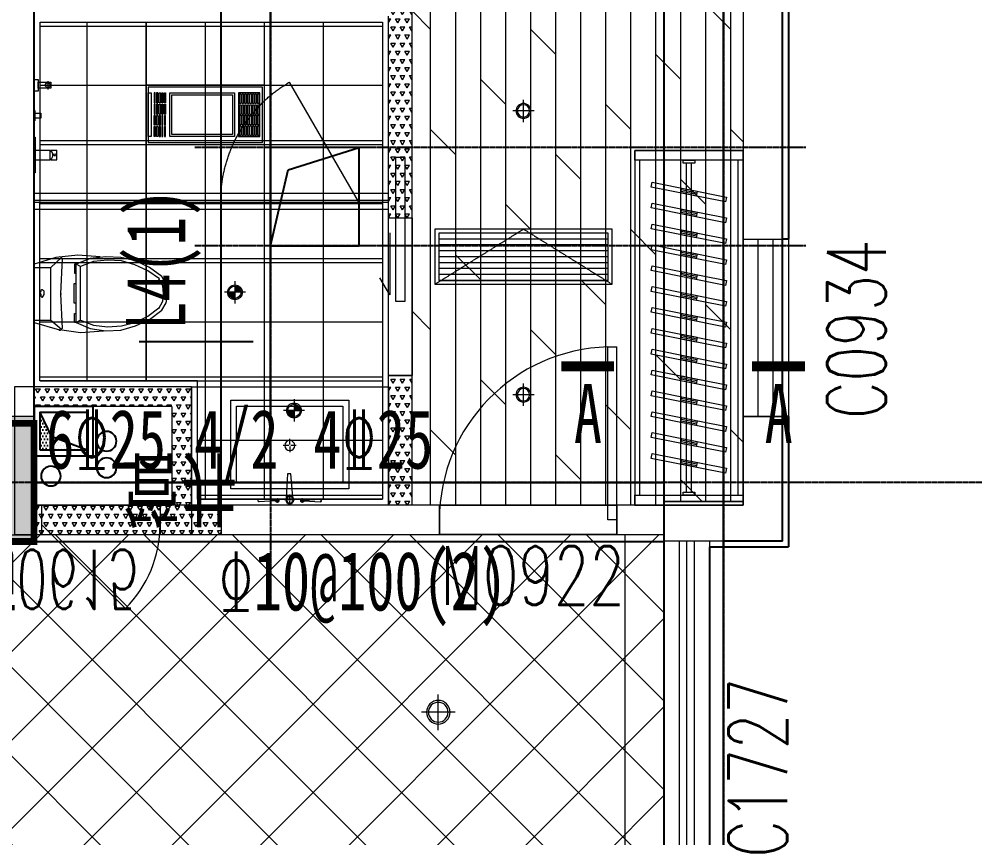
# Model space of a CAD drawing. Header units: millimetres. Extents: x 33621 to 401573, y -91663 to 133135.
# Drawn here: x 128722 to 133608, y 50508 to 54662 of the extents above; entities that cross this region are included whole.
import ezdxf

# ---------------------------------------------------------------- set-up
doc = ezdxf.new("R2010")
doc.units = ezdxf.units.MM
doc.header["$LTSCALE"] = 10
for name, pattern in [('CENTER2', [1.125, 0.75, -0.125, 0.125, -0.125]), ('DASH', [0.35, 0.25, -0.1]), ('DOT', [0.2, 0.1, -0.1]), ('DOTE', [2.42, 2, -0.2, 0.02, -0.2]), ('HIDDEN', [0.375, 0.25, -0.125, 0, 0])]:
    doc.linetypes.add(name, pattern=pattern)
doc.layers.get('0').update_dxf_attribs({"color": 253})
doc.layers.add('0a', color=253, linetype='Continuous', plot=False)
for name, color, linetype in [('0a填充', 253, 'Continuous'), ('DIM_LEAD', 253, 'Continuous'), ('ELE', 253, 'Continuous'), ('GRID', 253, 'CENTER2'), ('HATCH【填充】', 253, 'Continuous'), ('SURFACE', 253, 'Continuous'), ('THICK', 253, 'Continuous'), ('VPIPE-污水', 253, 'Continuous'), ('VPIPE-热给水', 253, 'Continuous'), ('VPIPE-给水', 253, 'Continuous'), ('WINDOW_TEXT', 253, 'Continuous'), ('填充', 253, 'Continuous'), ('柱', 253, 'Continuous'), ('梁', 253, 'Continuous'), ('梁原位标注', 253, 'Continuous'), ('梁虚线', 253, 'HIDDEN'), ('梁集中标注', 253, 'Continuous'), ('次梁', 253, 'Continuous'), ('洁具', 253, 'Continuous'), ('风道（排气道）', 253, 'Continuous')]:
    doc.layers.add(name, color=color, linetype=linetype)
for name, color, linetype, lineweight in [('COLUMN', 253, 'Continuous', 0), ('DOOR【门】', 253, 'Continuous', 0), ('DS-4BS-FINISH【墙完成线】', 253, 'Continuous', 0), ('FC-FLOOR【地材分格】', 253, 'Continuous', 0), ('FF-Door【门】', 253, 'Continuous', 0), ('FF-FIXT【洁具】', 253, 'Continuous', 0), ('FF-FURN【成品家具】', 253, 'Continuous', 0), ('FF-FURN【成品家私】', 253, 'Continuous', 0), ('PUB_HATCH', 253, 'Continuous', 0), ('RC-FCU【空调设备】', 253, 'Continuous', 0), ('RC-FIN【天花轮廓线】', 253, 'Continuous', 0), ('RC-LIGHT【天花灯具】', 253, 'Continuous', 0), ('RC-Modelling【天花造型】', 253, 'Continuous', 0), ('RC-STR【天花细线】', 253, 'Continuous', 0), ('TXT【平面空间文字】', 253, 'Continuous', 0), ('WALL', 253, 'Continuous', 0), ('Wall【新建墙】', 253, 'Continuous', 0), ('WINDOW', 253, 'Continuous', 0), ('新建墙体', 253, 'Continuous', 0)]:
    doc.layers.add(name, color=color, linetype=linetype, lineweight=lineweight)
doc.styles.add('_TCH_WINDOW', font='SIMPLEX', dxfattribs={"bigfont": 'GBCBIG'})
doc.styles.add('SUN', font='romans.shx', dxfattribs={"width": 0.8, "bigfont": 'hzdx.shx'})

# ---------------------------------------------------------------- blocks, each defined once
blk = doc.blocks.new('A$C434F664F')
at = {"layer": '0a填充'}
h = blk.add_hatch(color=256, dxfattribs=at)
h.paths.add_polyline_path([(936, 75), (942, 75), (942, 81), (936, 81)])
h.paths.add_polyline_path([(898, 99), (904, 99), (904, 105), (898, 105)])
h.paths.add_polyline_path([(864, 99), (870, 99), (870, 105), (864, 105)])
h.paths.add_polyline_path([(864, 75), (870, 75), (870, 81), (864, 81)])
h.paths.add_polyline_path([(792, 75), (798, 75), (798, 81), (792, 81)])
h.paths.add_polyline_path([(720, 75), (726, 75), (726, 81), (720, 81)])
h.paths.add_polyline_path([(648, 75), (654, 75), (654, 81), (648, 81)])
h.paths.add_polyline_path([(576, 75), (582, 75), (582, 81), (576, 81)])
h.paths.add_polyline_path([(504, 75), (510, 75), (510, 81), (504, 81)])
h.paths.add_polyline_path([(432, 75), (438, 75), (438, 81), (432, 81)])
h.paths.add_polyline_path([(360, 99), (366, 99), (366, 105), (360, 105)])
h.paths.add_polyline_path([(360, 75), (366, 75), (366, 81), (360, 81)])
h.paths.add_polyline_path([(326, 99), (332, 99), (332, 105), (326, 105)])
h.paths.add_polyline_path([(288, 75), (294, 75), (294, 81), (288, 81)])
h.paths.add_polyline_path([(216, 75), (222, 75), (222, 81), (216, 81)])
h.paths.add_polyline_path([(144, 75), (150, 75), (150, 81), (144, 81)])
h.paths.add_polyline_path([(72, 99), (78, 99), (78, 105), (72, 105)])
h.paths.add_polyline_path([(72, 75), (78, 75), (78, 81), (72, 81)])
h.paths.add_polyline_path([(38, 99), (44, 99), (44, 105), (38, 105)])
h.paths.add_polyline_path([(0, 75), (6, 75), (6, 81), (0, 81)])
blk = doc.blocks.new('海龙0425175846')
at = {"layer": 'GRID', "ltscale": 0.01}
for p, q in [((461.442, 257.02), (461.442, 170.588)), ((484.442, 257.02), (484.442, 41.97)), ((488.62, 194.02), (457.609, 194.02)), ((488.62, 189.02), (457.609, 189.02)), ((497.558, 177.02), (-487.558, 177.02))]:
    blk.add_line(p, q, dxfattribs=at)
at = {"layer": 'THICK', "const_width": 0.5}
for points in [[(478.894, 182.91), (476.213, 182.91)], [(488.577, 182.91), (485.896, 182.91)]]:
    blk.add_lwpolyline(points, dxfattribs=at)
at = {"layer": '柱', "const_width": 0.35}
blk.add_lwpolyline([(449.442, 174.02), (449.442, 180.02), (443.442, 180.02), (443.442, 174.02)], close=True, dxfattribs=at)
at = {"layer": '梁', "ltscale": 0.01}
for p, q in [((449.442, 180.02), (449.442, 237.02)), ((481.442, 156.02), (481.442, 234.02)), ((449.442, 177.02), (481.442, 177.02)), ((449.442, 174.02), (481.442, 174.02))]:
    blk.add_line(p, q, dxfattribs=at)
at = {"layer": '梁'}
blk.add_line((484.442, 156.02), (484.442, 234.02), dxfattribs=at)
at = {"layer": '梁虚线', "ltscale": 0.01}
for q in [(487.442, 234.02), (484.442, 174.038)]:
    blk.add_line((487.442, 174.038), q, dxfattribs=at)
at = {"layer": '梁集中标注'}
blk.add_line((460.569, 184.156), (454.773, 184.156), dxfattribs=at)
at = {"layer": '次梁'}
for p, q in [((458.942, 177.02), (458.942, 205.52)), ((461.442, 177.02), (461.442, 205.52)), ((462.344, 192.875), (465.942, 194.02)), ((461.442, 189.02), (462.344, 192.875))]:
    blk.add_line(p, q, dxfattribs=at)
blk.add_lwpolyline([(465.942, 194.02), (461.442, 194.02), (461.442, 189.02), (465.942, 189.02)], close=True, dxfattribs=at)
at = {"layer": '0a填充'}
blk.add_blockref('A$C434F664F', (-454.558, 75.02), dxfattribs=at)
at = {"layer": '梁原位标注', "width": 0.7}
for s, p in [('A', (476.85, 179.016)), ('A', (486.533, 179.016)), ('6%%13225 4/2', (450.055, 177.72)), ('4%%13225', (463.617, 177.72))]:
    blk.add_text(s, height=3, dxfattribs=at).set_placement(p)
at = {"layer": '梁集中标注', "width": 0.7}
blk.add_text('L4(1)', height=3, rotation=90, dxfattribs=at).set_placement((457.119, 184.768))
blk.add_text('%%13110@100(2)', height=3, dxfattribs=at).set_placement((458.798, 170.521))
blk = doc.blocks.new('$TCHSYS$WIN2D')
for p, q in [((-0.5, 0.5), (0.5, 0.5)), ((-0.5, 0.5), (-0.5, -0.5)), ((0.5, 0.5), (0.5, -0.5)), ((0.5, 0.1667), (-0.5, 0.1667)), ((0.5, -0.1667), (-0.5, -0.1667)), ((-0.5, -0.5), (0.5, -0.5))]:
    blk.add_line(p, q)
blk = doc.blocks.new('$WINLIB2D$00000005')
for p, q in [((-0.5, 0.5), (0.5, 0.5)), ((-0.5, 0.5), (-0.5, -0.5)), ((0.5, -0.5), (0.5, 0.5)), ((0.5, 0.1667), (-0.5, 0.1667)), ((0.5, 0), (-0.5, 0)), ((0.5, -0.1667), (-0.5, -0.1667)), ((-0.5, -0.5), (0.5, -0.5))]:
    blk.add_line(p, q)
blk = doc.blocks.new('ZL_0603123899')
at = {"layer": 'HATCH【填充】'}
h = blk.add_hatch(dxfattribs=at)
h.set_pattern_fill('AR-SAND', color=251, scale=2)
h.set_pattern_definition([(37.5, (-190, -390), (-3.2, 97.883), [0, -77.216, 0, -86.36, 0, -82.55]), (7.5, (-190, -390), (89.905, 143.365), [0, -41.656, 0, -69.596, 0, -26.67]), (327.5, (-252.48, -390), (158.198, 0.287), [0, -25.4, 0, -91.44, 0, -119.38]), (317.5, (-252.48, -390), (152.71, 44.586), [0, -12.7, 0, -59.944, 0, -68.58])])
h.paths.add_polyline_path([(190, -50, 0.414214), (150, -10), (-150, -10, 0.414214), (-190, -50), (-190, -350, 0.414214), (-150, -390), (150, -390, 0.414214), (190, -350)])
at = {"layer": 'RC-LIGHT【天花灯具】'}
blk.add_lwpolyline([(-150, 0), (150, 0, -0.414214), (200, -50), (200, -350, -0.414214), (150, -400), (-150, -400, -0.414214), (-200, -350), (-200, -50, -0.414214)], format="xyb", close=True, dxfattribs=at)
at = {"layer": 'RC-LIGHT【天花灯具】', "color": 8}
blk.add_lwpolyline([(-150, -10), (150, -10, -0.414214), (190, -50), (190, -350, -0.414214), (150, -390), (-150, -390, -0.414214), (-190, -350), (-190, -50, -0.414214)], format="xyb", close=True, dxfattribs=at)
blk = doc.blocks.new('*U227')
for p, q in [((0, -12), (0, 0)), ((0, 0), (1200, 0)), ((1200, 0), (1200, -12)), ((1200, -12), (0, -12)), ((75, -49.3), (75, -12)), ((225, -49.3), (225, -12)), ((375, -49.3), (375, -12)), ((525, -49.3), (525, -12)), ((675, -49.3), (675, -12)), ((825, -49.3), (825, -12)), ((975, -49.3), (975, -12)), ((1125, -49.3), (1125, -12)), ((1125, -49.3), (1125, -12)), ((75, -136.2), (75, -93.2)), ((225, -136.2), (225, -93.2)), ((375, -136.2), (375, -93.2)), ((525, -136.2), (525, -93.2)), ((675, -136.2), (675, -93.2)), ((825, -136.2), (825, -93.2)), ((975, -136.2), (975, -93.2)), ((1125, -136.2), (1125, -93.2)), ((1125, -136.2), (1125, -93.2)), ((19.6, -104.5), (75, -136.2)), ((130.4, -104.5), (75, -136.2)), ((75, -136.2), (130.4, -104.5)), ((169.6, -104.5), (225, -136.2)), ((280.4, -104.5), (225, -136.2)), ((225, -136.2), (280.4, -104.5)), ((319.6, -104.5), (375, -136.2)), ((430.4, -104.5), (375, -136.2)), ((375, -136.2), (430.4, -104.5)), ((469.6, -104.5), (525, -136.2)), ((580.4, -104.5), (525, -136.2)), ((525, -136.2), (580.4, -104.5)), ((619.6, -104.5), (675, -136.2)), ((730.4, -104.5), (675, -136.2)), ((675, -136.2), (730.4, -104.5)), ((769.6, -104.5), (825, -136.2)), ((880.4, -104.5), (825, -136.2)), ((825, -136.2), (880.4, -104.5)), ((919.6, -104.5), (975, -136.2)), ((1030.4, -104.5), (975, -136.2)), ((975, -136.2), (1030.4, -104.5)), ((1069.6, -104.5), (1125, -136.2)), ((1069.6, -104.5), (1125, -136.2)), ((1180.4, -104.5), (1125, -136.2)), ((1125, -136.2), (1180.4, -104.5)), ((1180.4, -104.5), (1125, -136.2)), ((1125, -136.2), (1180.4, -104.5))]:
    blk.add_line(p, q)
at = {"extrusion": (0, 0, -1)}
for centre, major_axis, start_param, end_param in [((40, -82.2), (3.69, -3.69), 1.137309, 3.57508), ((72.5, -170.8), (-70.4, -70.4), 2.004284, 2.381239), ((72.5, 6.4), (70.4, -70.4), 0.760354, 1.137309), ((77.5, -148.9), (-70.4, -70.4), 2.33115, 2.708105), ((77.5, 28.3), (70.4, -70.4), 0.433488, 0.810442), ((110, -60.3), (3.69, -3.69), 4.278901, 6.716673), ((190, -82.2), (3.69, -3.69), 1.137309, 3.57508), ((222.5, -170.8), (-70.4, -70.4), 2.004284, 2.381239), ((222.5, 6.4), (70.4, -70.4), 0.760354, 1.137309), ((227.5, -148.9), (-70.4, -70.4), 2.33115, 2.708105), ((227.5, 28.3), (70.4, -70.4), 0.433488, 0.810442), ((260, -60.3), (3.69, -3.69), 4.278901, 6.716673), ((340, -82.2), (3.69, -3.69), 1.137309, 3.57508), ((372.5, -170.8), (-70.4, -70.4), 2.004284, 2.381239), ((372.5, 6.4), (70.4, -70.4), 0.760354, 1.137309), ((377.5, -148.9), (-70.4, -70.4), 2.33115, 2.708105), ((377.5, 28.3), (70.4, -70.4), 0.433488, 0.810442), ((410, -60.3), (3.69, -3.69), 4.278901, 6.716673), ((490, -82.2), (3.69, -3.69), 1.137309, 3.57508), ((522.5, -170.8), (-70.4, -70.4), 2.004284, 2.381239), ((522.5, 6.4), (70.4, -70.4), 0.760354, 1.137309), ((527.5, -148.9), (-70.4, -70.4), 2.33115, 2.708105), ((527.5, 28.3), (70.4, -70.4), 0.433488, 0.810442), ((560, -60.3), (3.69, -3.69), 4.278901, 6.716673), ((640, -82.2), (3.69, -3.69), 1.137309, 3.57508), ((672.5, -170.8), (-70.4, -70.4), 2.004284, 2.381239), ((672.5, 6.4), (70.4, -70.4), 0.760354, 1.137309), ((677.5, -148.9), (-70.4, -70.4), 2.33115, 2.708105), ((677.5, 28.3), (70.4, -70.4), 0.433488, 0.810442), ((710, -60.3), (3.69, -3.69), 4.278901, 6.716673), ((790, -82.2), (3.69, -3.69), 1.137309, 3.57508), ((822.5, -170.8), (-70.4, -70.4), 2.004284, 2.381239), ((822.5, 6.4), (70.4, -70.4), 0.760354, 1.137309), ((827.5, -148.9), (-70.4, -70.4), 2.33115, 2.708105), ((827.5, 28.3), (70.4, -70.4), 0.433488, 0.810442), ((860, -60.3), (3.69, -3.69), 4.278901, 6.716673), ((940, -82.2), (3.69, -3.69), 1.137309, 3.57508), ((972.5, -170.8), (-70.4, -70.4), 2.004284, 2.381239), ((972.5, 6.4), (70.4, -70.4), 0.760354, 1.137309), ((977.5, -148.9), (-70.4, -70.4), 2.33115, 2.708105), ((977.5, 28.3), (70.4, -70.4), 0.433488, 0.810442), ((1010, -60.3), (3.69, -3.69), 4.278901, 6.716673), ((1090, -82.2), (3.69, -3.69), 1.137309, 3.57508), ((1090, -82.2), (3.69, -3.69), 1.137309, 3.57508), ((1122.5, -170.8), (-70.4, -70.4), 2.004284, 2.381239), ((1122.5, -170.8), (-70.4, -70.4), 2.004284, 2.381239), ((1122.5, 6.4), (70.4, -70.4), 0.760354, 1.137309), ((1122.5, 6.4), (70.4, -70.4), 0.760354, 1.137309), ((1127.5, -148.9), (-70.4, -70.4), 2.33115, 2.708105), ((1127.5, -148.9), (-70.4, -70.4), 2.33115, 2.708105), ((1127.5, 28.3), (70.4, -70.4), 0.433488, 0.810442), ((1127.5, 28.3), (70.4, -70.4), 0.433488, 0.810442), ((1160, -60.3), (3.69, -3.69), 4.278901, 6.716673), ((1160, -60.3), (3.69, -3.69), 4.278901, 6.716673)]:
    blk.add_ellipse(centre, major_axis=major_axis, ratio=1, start_param=start_param, end_param=end_param, dxfattribs=at)
blk = doc.blocks.new('圆形筒灯')
at = {"color": 251, "linetype": 'DOTE', "ltscale": 43.504693}
blk.add_line((0, 90.6), (0, -90.6), dxfattribs=at)
at = {"color": 251, "linetype": 'DOTE', "ltscale": 41.297046}
blk.add_line((86, 0), (-86, 0), dxfattribs=at)
blk.add_ellipse((0, 0), major_axis=(-42.4, 42.4), ratio=1, start_param=2.355868237233172, end_param=8.639053544412757)
at = {"color": 251}
blk.add_ellipse((0, 0), major_axis=(35.4, 35.4), ratio=1, start_param=5.49871431692557, end_param=11.78189962410516, dxfattribs=at)
blk = doc.blocks.new('ZL_0603143699')
at = {"layer": 'RC-FCU【空调设备】'}
h = blk.add_hatch(dxfattribs=at)
h.set_pattern_fill('_USER', color=8, scale=30, pattern_type=0)
h.set_pattern_definition([(0, (-8423585.542, 338518.15), (0, 30), [])])
h.paths.add_polyline_path([(1104.4, -4534.7), (1104.4, -4774.7), (244.4, -4774.7), (244.4, -4534.7)])
blk.add_lwpolyline([(224.4, -4514.7), (224.4, -4794.7), (1124.4, -4794.7), (1124.4, -4514.7)], close=True, dxfattribs=at)
at = {"layer": 'RC-FCU【空调设备】', "color": 8, "linetype": 'DASH'}
blk.add_lwpolyline([(224.4, -4794.7), (674.4, -4514.7), (1124.4, -4794.7)], dxfattribs=at)
at = {"layer": 'RC-FCU【空调设备】', "color": 8}
blk.add_lwpolyline([(244.4, -4534.7), (244.4, -4774.7), (1104.4, -4774.7), (1104.4, -4534.7)], close=True, dxfattribs=at)
at = {"layer": 'RC-Modelling【天花造型】'}
for p, q in [((1389.4, 133.9), (-1810.6, 133.9)), ((1389.4, 83.9), (-1810.5, 83.9)), ((109.4, -3164.7), (1789.4, -3164.7))]:
    blk.add_line(p, q, dxfattribs=at)
blk.add_lwpolyline([(247.7, -6065), (1147.7, -6065), (1147.7, -5915), (247.7, -5915)], close=True, dxfattribs=at)
at = {"layer": 'RC-FCU【空调设备】', "ltscale": 10, "xscale": -1, "rotation": 180}
blk.add_blockref('*U227', (109.4, -3164.7), dxfattribs=at)
at = {"layer": 'RC-LIGHT【天花灯具】', "xscale": -1, "rotation": 180}
blk.add_blockref('ZL_0603123899', (-10.3, -1899.9), dxfattribs=at)
at = {"layer": 'RC-LIGHT【天花灯具】', "xscale": -0.625, "yscale": 0.625, "zscale": 0.625, "rotation": 180}
for p in [(674.4, -3914.7), (674.4, -5354.9)]:
    blk.add_blockref('圆形筒灯', p, dxfattribs=at)
blk = doc.blocks.new('防雾筒灯')
at = {"ltscale": 30}
h = blk.add_hatch(dxfattribs=at)
h.set_pattern_fill('DOTS', color=251, scale=3)
h.set_pattern_definition([(0, (-62.322, -46.6336), (2.38125, 4.7625), [0, -4.7625])])
edge = h.paths.add_edge_path()
edge.add_ellipse((0, 0), major_axis=(35.4, 35.4), ratio=1, start_angle=315, end_angle=405)
edge.add_line((0, 50), (0, 0))
edge.add_line((0, 0), (50, 0))
edge = h.paths.add_edge_path()
edge.add_line((0, 0), (-50, 0))
edge.add_ellipse((0, 0), major_axis=(35.4, 35.4), ratio=1, start_angle=495, end_angle=225)
edge.add_line((0, -50), (0, 0))
at = {"color": 251, "linetype": 'DOTE', "ltscale": 43.504693}
blk.add_line((0, 90.6), (0, -90.6), dxfattribs=at)
at = {"color": 251, "linetype": 'DOTE', "ltscale": 41.297046}
blk.add_line((86, 0), (-86, 0), dxfattribs=at)
blk.add_ellipse((0, 0), major_axis=(-42.4, 42.4), ratio=1, start_param=2.355868237233172, end_param=8.639053544412757)
at = {"color": 251}
blk.add_ellipse((0, 0), major_axis=(35.4, 35.4), ratio=1, start_param=5.49871431692557, end_param=11.78189962410516, dxfattribs=at)
blk = doc.blocks.new('ERTERT')
at = {"color": 8}
for points in [[(15709.5, 8032.6), (15759.4, 8032.6), (15759.4, 8026.5), (15709.5, 8026.5)], [(15709.5, 8019.5), (15759.4, 8019.5), (15759.4, 8013.4), (15709.5, 8013.4)], [(15709.6, 8061.8), (15930.2, 8061.8), (15930.2, 8046.6), (15709.6, 8046.6)], [(15766.4, 8032.6), (15816.3, 8032.6), (15816.3, 8026.5), (15766.4, 8026.5)], [(15766.4, 8019.5), (15816.3, 8019.5), (15816.3, 8013.4), (15766.4, 8013.4)], [(15873.3, 8032.6), (15823.3, 8032.6), (15823.3, 8026.5), (15873.3, 8026.5)], [(15873.3, 8019.5), (15823.3, 8019.5), (15823.3, 8013.4), (15873.3, 8013.4)], [(15930.2, 8032.6), (15880.3, 8032.6), (15880.3, 8026.5), (15930.2, 8026.5)], [(15930.2, 8019.5), (15880.3, 8019.5), (15880.3, 8013.4), (15930.2, 8013.4)], [(15709.5, 8000.3), (15759.4, 8000.3), (15759.4, 8006.4), (15709.5, 8006.4)], [(15709.5, 7987.2), (15759.4, 7987.2), (15759.4, 7993.3), (15709.5, 7993.3)], [(15709.5, 7974.2), (15759.4, 7974.2), (15759.4, 7980.2), (15709.5, 7980.2)], [(15766.4, 8000.3), (15816.3, 8000.3), (15816.3, 8006.4), (15766.4, 8006.4)], [(15766.4, 7987.2), (15816.3, 7987.2), (15816.3, 7993.3), (15766.4, 7993.3)], [(15766.4, 7974.2), (15816.3, 7974.2), (15816.3, 7980.2), (15766.4, 7980.2)], [(15873.3, 8000.3), (15823.3, 8000.3), (15823.3, 8006.4), (15873.3, 8006.4)], [(15873.3, 7987.2), (15823.3, 7987.2), (15823.3, 7993.3), (15873.3, 7993.3)], [(15873.3, 7974.2), (15823.3, 7974.2), (15823.3, 7980.2), (15873.3, 7980.2)], [(15930.2, 8000.3), (15880.3, 8000.3), (15880.3, 8006.4), (15930.2, 8006.4)], [(15930.2, 7987.2), (15880.3, 7987.2), (15880.3, 7993.3), (15930.2, 7993.3)], [(15930.2, 7974.2), (15880.3, 7974.2), (15880.3, 7980.2), (15930.2, 7980.2)], [(15709.5, 7952.9), (15930.2, 7952.9), (15930.2, 7624.2), (15709.5, 7624.2)], [(15709.5, 7495.6), (15930.2, 7495.6), (15930.2, 7604.2), (15709.5, 7604.2)], [(15714.5, 7599.2), (15763.3, 7599.2), (15763.3, 7592.2), (15714.5, 7592.2)], [(15714.5, 7586), (15763.3, 7586), (15763.3, 7579), (15714.5, 7579)], [(15767.9, 7599.2), (15816.7, 7599.2), (15816.7, 7592.2), (15767.9, 7592.2)], [(15767.9, 7586), (15816.7, 7586), (15816.7, 7579), (15767.9, 7579)], [(15821.2, 7599.2), (15870, 7599.2), (15870, 7592.2), (15821.2, 7592.2)], [(15821.2, 7586), (15870, 7586), (15870, 7579), (15821.2, 7579)], [(15876.4, 7599.2), (15925.2, 7599.2), (15925.2, 7592.2), (15876.4, 7592.2)], [(15876.4, 7586), (15925.2, 7586), (15925.2, 7579), (15876.4, 7579)], [(15714.5, 7572.1), (15763.3, 7572.1), (15763.3, 7565.1), (15714.5, 7565.1)], [(15714.5, 7558.9), (15763.3, 7558.9), (15763.3, 7551.9), (15714.5, 7551.9)], [(15714.5, 7545.5), (15763.3, 7545.5), (15763.3, 7538.5), (15714.5, 7538.5)], [(15714.5, 7532.6), (15763.3, 7532.6), (15763.3, 7525.6), (15714.5, 7525.6)], [(15767.9, 7572.1), (15816.7, 7572.1), (15816.7, 7565.1), (15767.9, 7565.1)], [(15767.9, 7558.9), (15816.7, 7558.9), (15816.7, 7551.9), (15767.9, 7551.9)], [(15767.9, 7545.5), (15816.7, 7545.5), (15816.7, 7538.5), (15767.9, 7538.5)], [(15767.9, 7532.6), (15816.7, 7532.6), (15816.7, 7525.6), (15767.9, 7525.6)], [(15821.2, 7572.1), (15870, 7572.1), (15870, 7565.1), (15821.2, 7565.1)], [(15821.2, 7558.9), (15870, 7558.9), (15870, 7551.9), (15821.2, 7551.9)], [(15821.2, 7545.5), (15870, 7545.5), (15870, 7538.5), (15821.2, 7538.5)], [(15821.2, 7532.6), (15870, 7532.6), (15870, 7525.6), (15821.2, 7525.6)], [(15876.4, 7572.1), (15925.2, 7572.1), (15925.2, 7565.1), (15876.4, 7565.1)], [(15876.4, 7558.9), (15925.2, 7558.9), (15925.2, 7551.9), (15876.4, 7551.9)], [(15876.4, 7545.5), (15925.2, 7545.5), (15925.2, 7538.5), (15876.4, 7538.5)], [(15876.4, 7532.6), (15925.2, 7532.6), (15925.2, 7525.6), (15876.4, 7525.6)], [(15714.5, 7520.4), (15763.3, 7520.4), (15763.3, 7513.4), (15714.5, 7513.4)], [(15714.5, 7507.6), (15763.3, 7507.6), (15763.3, 7500.6), (15714.5, 7500.6)], [(15767.9, 7520.4), (15816.7, 7520.4), (15816.7, 7513.4), (15767.9, 7513.4)], [(15767.9, 7507.6), (15816.7, 7507.6), (15816.7, 7500.6), (15767.9, 7500.6)], [(15821.2, 7520.4), (15870, 7520.4), (15870, 7513.4), (15821.2, 7513.4)], [(15821.2, 7507.6), (15870, 7507.6), (15870, 7500.6), (15821.2, 7500.6)], [(15876.4, 7520.4), (15925.2, 7520.4), (15925.2, 7513.4), (15876.4, 7513.4)], [(15876.4, 7507.6), (15925.2, 7507.6), (15925.2, 7500.6), (15876.4, 7500.6)]]:
    blk.add_lwpolyline(points, close=True, dxfattribs=at)
at = {"color": 250}
blk.add_lwpolyline([(15719.5, 7942.9), (15920.2, 7942.9), (15920.2, 7634.2), (15719.5, 7634.2)], close=True, dxfattribs=at)
at = {"layer": 'RC-LIGHT【天花灯具】'}
for points in [[(15668.9, 7471.8), (15968.9, 7471.8), (15968.9, 8071.8), (15668.9, 8071.8)], [(15678.9, 7481.8), (15958.9, 7481.8), (15958.9, 8061.8), (15678.9, 8061.8)]]:
    blk.add_lwpolyline(points, close=True, dxfattribs=at)
blk = doc.blocks.new('$DorLib2D$00000001')
for p, q in [((0.45, 0.975), (0.5, 0.975)), ((0.45, 0), (0.45, 0.975)), ((0.5, 0), (0.5, 0.975)), ((0.5, 0), (0.45, 0))]:
    blk.add_line(p, q)
at = {"lineweight": 13}
blk.add_arc((0.475, 0), 0.975, 91.4693, 180, dxfattribs=at)
blk = doc.blocks.new('A$C78EA0098')
at = {"color": 33, "linetype": 'Continuous'}
for p, q in [((47, 353.8), (90, 353.8)), ((68.5, 375.3), (68.5, 332.3))]:
    blk.add_line(p, q, dxfattribs=at)
for p, q in [((5, 25, 0), (81, 25, 0)), ((81, -25, 0), (81, 25, 0)), ((81, 20, 0), (88, 20, 0)), ((84, 25, 0), (114, 25, 0)), ((84, 20, 0), (84, 25, 0)), ((114, -25, 0), (114, 25, 0)), ((5, -25, 0), (81, -25, 0)), ((81, -20, 0), (88, -20, 0)), ((84, -25, 0), (84, -20, 0)), ((84, -25, 0), (114, -25, 0))]:
    blk.add_line(p, q)
for points in [[(0, 383.8), (20, 383.8), (20, 323.8), (0, 323.8)], [(20, 368.8), (85, 368.8), (85, 338.8), (20, 338.8)], [(0, 226), (3, 226), (3, 174), (0, 174)], [(3, 212.5), (33.5, 212.5), (33.5, 187.5), (3, 187.5)], [(0, 90), (5, 90), (5, -90), (0, -90)]]:
    blk.add_lwpolyline(points, close=True)
for centre, radius in [((68.5, 353.8), 11.5), ((104, 0, 0), 5)]:
    blk.add_circle(centre, radius, dxfattribs=at)
blk.add_arc((57.8, 0, 0), 36.3, 316.3972, 43.6028)
blk = doc.blocks.new('A$C5D954283')
at = {"color": 0, "linetype": 'Continuous'}
for p, q in [((-159.8, 511.3), (-159.8, 506.3)), ((-11.2, 374.3), (-17.5, 495.5)), ((15.1, 492.2), (4.8, 374.3)), ((159.8, 511.3), (159.8, 506.3)), ((4.8, 374.3), (-11.2, 374.3))]:
    blk.add_line(p, q, dxfattribs=at)
at = {"color": 8}
for p, q in [((-4, 505.5), (-26.2, 505.5)), ((0, 532.1), (0, 509.5)), ((0, 501.5), (0, 478.5)), ((25.8, 505.5), (4, 505.5)), ((0, 235.1), (0, 263.8)), ((-5, 230), (-32.8, 230)), ((0, 225), (0, 196.3)), ((32.3, 230), (5, 230))]:
    blk.add_line(p, q, dxfattribs=at)
at = {"color": 8, "ltscale": 1000, "const_width": 0.448}
blk.add_lwpolyline([(0, 505.7, -1), (0, 505.3, -1)], format="xyb", close=True, dxfattribs=at)
at = {"color": 0, "linetype": 'Continuous'}
blk.add_lwpolyline([(300, 0), (300, 450), (-300, 450), (-300, 0)], close=True, dxfattribs=at)
at = {"color": 8}
blk.add_lwpolyline([(270, 30), (270, 420), (-270, 420), (-270, 30)], close=True, dxfattribs=at)
at = {"color": 8, "const_width": 0.84}
blk.add_lwpolyline([(0.1, 230.5, -1), (0.1, 229.6, -1)], format="xyb", close=True, dxfattribs=at)
at = {"color": 0, "linetype": 'Continuous'}
blk.add_circle((0, 505.5), 20.2, dxfattribs=at)
at = {"color": 8}
for centre, radius in [((0.3, 505.7), 16.3), ((0, 230), 25.2)]:
    blk.add_circle(centre, radius, dxfattribs=at)
at = {"color": 0, "linetype": 'Continuous'}
for centre, start, end in [((-154.8, 511.3), 88.2889, 180), ((-154.8, 506.3), 180, 271.7111), ((154.8, 511.3), 0, 91.7111), ((154.8, 506.3), 268.2889, 0)]:
    blk.add_arc(centre, 5, start, end, dxfattribs=at)
at = {"color": 250, "linetype": 'DOT', "ltscale": 1000}
for points in [[(-57.3, 508.8), (-57.4, 510), (-57.8, 511.1), (-58.3, 512.1), (-59.1, 513), (-60, 513.8), (-61, 514.3), (-62.2, 514.7), (-63.3, 514.8), (-64.5, 514.7), (-65.6, 514.3), (-66.7, 513.8), (-67.6, 513), (-68.3, 512.1), (-68.9, 511.1), (-69.2, 510), (-69.3, 508.8), (-69.2, 507.6), (-68.9, 506.5), (-68.3, 505.5), (-67.6, 504.6), (-66.7, 503.8), (-65.6, 503.3), (-64.5, 502.9), (-63.3, 502.8), (-62.2, 502.9), (-61, 503.3), (-60, 503.8), (-59.1, 504.6), (-58.3, 505.5), (-57.8, 506.5), (-57.4, 507.6)], [(69.3, 508.8), (69.2, 510), (68.9, 511.1), (68.3, 512.1), (67.6, 513), (66.7, 513.8), (65.6, 514.3), (64.5, 514.7), (63.3, 514.8), (62.2, 514.7), (61, 514.3), (60, 513.8), (59.1, 513), (58.3, 512.1), (57.8, 511.1), (57.4, 510), (57.3, 508.8), (57.4, 507.6), (57.8, 506.5), (58.3, 505.5), (59.1, 504.6), (60, 503.8), (61, 503.3), (62.2, 502.9), (63.3, 502.8), (64.5, 502.9), (65.6, 503.3), (66.7, 503.8), (67.6, 504.6), (68.3, 505.5), (68.9, 506.5), (69.2, 507.6)]]:
    blk.add_wipeout(points, dxfattribs=at)
at = {"color": 0, "linetype": 'Continuous'}
for p, q in [((-72.3, 510.3), (-154.7, 516.3)), ((-72.3, 507.3), (-154.7, 501.3)), ((72.3, 510.3), (154.7, 516.3)), ((72.3, 507.3), (154.7, 501.3))]:
    blk.add_line(p, q, dxfattribs=at)
at = {"color": 0, "linetype": 'Continuous', "const_width": 12}
for points in [[(-63.3, 514.8, -1), (-63.3, 502.8, -1)], [(63.3, 514.8, 1), (63.3, 502.8, 1)]]:
    blk.add_lwpolyline(points, format="xyb", close=True, dxfattribs=at)
blk = doc.blocks.new('ZL_08127082')
at = {"layer": 'FF-FIXT【洁具】'}
for p, q in [((-184.1, -108.8), (-150.6, 0)), ((146.4, 0), (-150.6, 0)), ((-133.9, 0), (-133.9, -83.7)), ((133.9, 0), (133.9, -83.7)), ((146.4, 0), (179.9, -117.1)), ((-20.9, -37.7), (-16.7, -33.5)), ((-20.9, -41.8), (-20.9, -37.7)), ((-16.7, -46), (-20.9, -41.8)), ((-16.7, -33.5), (-12.6, -33.5)), ((-12.6, -50.2), (-16.7, -46)), ((-12.6, -33.5), (-4.2, -29.3)), ((-4.2, -29.3), (4.2, -33.5)), ((4.2, -33.5), (12.6, -33.5)), ((12.6, -46), (4.2, -50.2)), ((12.6, -33.5), (16.7, -37.7)), ((16.7, -41.8), (12.6, -46)), ((16.7, -37.7), (16.7, -41.8)), ((-133.9, -83.7), (-184.1, -138.1)), ((133.9, -83.7), (-133.9, -83.7)), ((4.2, -50.2), (-12.6, -50.2)), ((133.9, -83.7), (179.9, -138.1)), ((-196.6, -221.7), (-184.1, -108.8)), ((-179.9, -142.2), (0, -133.9)), ((0, -133.9), (0, -138.1)), ((0, -133.9), (175.7, -142.2)), ((184.1, -133.9), (175.7, -142.2)), ((179.9, -117.1), (196.6, -234.3)), ((184.1, -125.5), (184.1, -133.9)), ((-188.3, -334.7), (-196.6, -221.7)), ((-179.9, -284.5), (-150.6, -213.4)), ((-163.2, -301.2), (-138.1, -234.3)), ((-150.6, -205), (-104.6, -205)), ((-150.6, -213.4), (-150.6, -205)), ((-138.1, -234.3), (-150.6, -213.4)), ((146.4, -213.4), (-150.6, -213.4)), ((133.9, -234.3), (-138.1, -234.3)), ((-104.6, -205), (-104.6, -213.4)), ((-50.2, -213.4), (-50.2, -200.8)), ((-50.2, -200.8), (46, -200.8)), ((46, -213.4), (-50.2, -213.4)), ((46, -200.8), (46, -213.4)), ((100.4, -205), (100.4, -213.4)), ((146.4, -205), (100.4, -205)), ((133.9, -234.3), (146.4, -213.4)), ((133.9, -234.3), (159, -301.2)), ((146.4, -213.4), (146.4, -205)), ((146.4, -213.4), (175.7, -284.5)), ((196.6, -234.3), (188.3, -351.4)), ((-188.3, -364), (-179.9, -284.5)), ((175.7, -284.5), (188.3, -364)), ((-171.5, -372.3), (-163.2, -301.2)), ((159, -301.2), (167.3, -372.3)), ((-184.1, -439.3), (-188.3, -364)), ((-167.3, -443.4), (-171.5, -372.3)), ((167.3, -372.3), (163.2, -443.4)), ((188.3, -364), (184.1, -439.3)), ((-167.3, -514.6), (-184.1, -439.3)), ((184.1, -439.3), (163.2, -514.6)), ((-146.4, -510.4), (-167.3, -443.4)), ((163.2, -443.4), (146.4, -510.4)), ((-133.9, -585.7), (-167.3, -514.6)), ((-117.1, -577.3), (-146.4, -510.4)), ((146.4, -510.4), (113, -577.3)), ((163.2, -514.6), (129.7, -585.7)), ((-87.9, -648.4), (-133.9, -585.7)), ((-75.3, -635.9), (-117.1, -577.3)), ((113, -577.3), (71.1, -631.7)), ((129.7, -585.7), (83.7, -648.4)), ((-41.8, -652.6), (-75.3, -631.7)), ((75.3, -631.7), (37.7, -652.6)), ((-46, -669.4), (-87.9, -648.4)), ((0, -677.7), (-46, -669.4)), ((0, -656.8), (-41.8, -652.6)), ((37.7, -652.6), (0, -656.8)), ((46, -669.4), (0, -677.7)), ((83.7, -648.4), (46, -669.4))]:
    blk.add_line(p, q, dxfattribs=at)
blk = doc.blocks.new('ZL_08123655')
at = {"layer": 'FF-FIXT【洁具】'}
for p, q in [((-184.1, -138.1), (-188.3, -129.7)), ((-179.9, -142.2), (-184.1, -138.1))]:
    blk.add_line(p, q, dxfattribs=at)
at = {"layer": 'DIM_LEAD'}
blk.add_blockref('ZL_08127082', (0, 0), dxfattribs=at)
blk = doc.blocks.new('DOORBLK101')
at = {"layer": 'FF-Door【门】'}
blk.add_line((-0.5, 0), (0, 0.866), dxfattribs=at)
at = {"layer": 'FF-Door【门】', "color": 8, "linetype": 'HIDDEN', "ltscale": 15}
blk.add_arc((-0.5, 0), 1, 0, 60, dxfattribs=at)
blk = doc.blocks.new('PQD')
at = {"layer": '填充'}
h = blk.add_hatch(dxfattribs=at)
h.set_pattern_fill('DOTS', color=256, scale=10, style=0)
h.paths.add_polyline_path([(517039.4, 222520.7), (516799.4, 222520.7), (516799.4, 222330.7), (516857.1, 222450.6)])
blk.add_lwpolyline([(516799.4, 222330.7), (516857.1, 222450.6), (517039.4, 222520.7)], dxfattribs=at)
at = {"layer": '风道（排气道）'}
for points in [[(516769.4, 222550.7), (517069.4, 222550.7), (517069.4, 222300.7), (516769.4, 222300.7)], [(516799.4, 222520.7), (517039.4, 222520.7), (517039.4, 222330.7), (516799.4, 222330.7)]]:
    blk.add_lwpolyline(points, close=True, dxfattribs=at)
blk = doc.blocks.new('$DorLib2D$00000114')
at = {"color": 0}
blk.add_line((0.5, 0), (-0.2071, 0.7071), dxfattribs=at)
blk.add_arc((0.5, 0), 1, 135, 180, dxfattribs=at)
blk = doc.blocks.new('ZL_08155714')
at = {"layer": 'VPIPE-污水'}
blk.add_circle((-129.2, -712), 50, dxfattribs=at)
at = {"layer": 'VPIPE-热给水'}
blk.add_circle((153.9, -888.5), 50, dxfattribs=at)
at = {"layer": 'VPIPE-给水'}
blk.add_circle((153.9, -754.4), 50, dxfattribs=at)
at = {"layer": 'WALL'}
for p, q in [((-314.6, -1164.9), (-314.6, -414.9)), ((-314.6, -414.9), (585.4, -414.9)), ((585.4, -1164.9), (585.4, -414.9)), ((-214.6, -1064.9), (-214.6, -564.9)), ((-214.6, -564.9), (485.4, -564.9)), ((485.4, -1064.9), (485.4, -564.9)), ((485.4, -1064.9), (-214.6, -1064.9)), ((585.4, -1164.9), (-314.6, -1164.9))]:
    blk.add_line(p, q, dxfattribs=at)
at = {"layer": 'WINDOW'}
for p, q in [((-175.1, -414.9), (424.9, -414.9)), ((-175.1, -414.9), (-175.1, -564.9)), ((424.9, -564.9), (424.9, -414.9)), ((-175.1, -564.9), (424.9, -564.9))]:
    blk.add_line(p, q, dxfattribs=at)
at = {"layer": 'DOOR【门】', "xscale": -600, "yscale": 600, "zscale": -600}
blk.add_blockref('$DorLib2D$00000114', (124.9, -464.9), dxfattribs=at)
at = {"layer": '洁具'}
blk.add_blockref('PQD', (-516984, -223365.7), dxfattribs=at)
at = {"layer": 'ELE', "ltscale": 100, "style": 'SUN', "width": 0.6}
blk.add_text('FM丙0615', height=300, dxfattribs=at).set_placement((-797.1, -337.9, 0))
at = {"layer": 'TXT【平面空间文字】', "width": 0.75}
blk.add_text('管井', height=300, dxfattribs=at).set_placement((236.4, -794.6))

msp = doc.modelspace()

# ---------------------------------------------------------------- hatches: boundary and pattern name
at = {"layer": 'FC-FLOOR【地材分格】'}
h = msp.add_hatch(dxfattribs=at)
h.set_pattern_fill('DOLMIT', color=256, scale=20, angle=90, double=1)
h.paths.add_polyline_path([(128796.5, 58445.3), (131996.5, 58445.3), (131996.5, 58045.3), (132396.5, 58045.3), (132396.5, 52215.3), (131996.5, 52215.3), (131996.5, 52196.4), (130716.5, 52196.4), (130716.5, 54796.7), (128797.7, 54796.7)])
h = msp.add_hatch(dxfattribs=at)
h.set_pattern_fill('ANSI37', color=256, scale=100, double=1)
h.paths.add_polyline_path([(131996.5, 52046.4), (131996.5, 49795.3), (125396.5, 49795.3), (125396.5, 50245.3), (124796.5, 50245.3), (124796.5, 49795.3), (118196.5, 49795.3), (118196.5, 50245.3), (117596.5, 50245.3), (117596.5, 49795.3), (110996.5, 49795.3), (110996.5, 50245.3), (110396.5, 50245.3), (110396.5, 49795.3), (103796.5, 49795.3), (103796.5, 50245.3), (103571.5, 50245.3), (103571.5, 52045.3), (110996.5, 52045.3), (110996.5, 58345.3), (114221.5, 58345.3), (114221.5, 52045.3)])
h = msp.add_hatch(dxfattribs=at)
h.set_pattern_fill('_USER', color=256, scale=600, double=1, pattern_type=0)
h.set_pattern_definition([(0, (130566.5, 54646.66), (0, 600), []), (90, (130566.5, 54646.66), (-600, 4e-14), [])])
h.paths.add_polyline_path([(128827.7, 54646.7), (130566.5, 54646.7), (130566.5, 52226.4), (129626.5, 52226.4), (129626.5, 52826.4), (128826.5, 52826.4)])
at = {"layer": 'PUB_HATCH'}
msp.add_hatch(color=256, dxfattribs=at).paths.add_polyline_path([(128196.5, 52045.3), (128796.5, 52045.3), (128796.5, 52645.3), (128196.5, 52645.3)])
at = {"layer": 'RC-STR【天花细线】'}
h = msp.add_hatch(dxfattribs=at)
h.set_pattern_fill('_USER', color=256, scale=300, double=1, pattern_type=0)
h.set_pattern_definition([(0, (130566.5, 52826.4), (0, 300), []), (90, (130566.5, 52826.4), (-300, 2e-14), [])])
h.paths.add_polyline_path([(130566.5, 52226.4), (129626.5, 52226.4), (129626.5, 52826.4), (128827.1, 52826.4), (128827.1, 54646.7), (130566.5, 54646.7)])
at = {"layer": '新建墙体'}
h = msp.add_hatch(dxfattribs=at)
h.set_pattern_fill('TRIANG', color=4, scale=5)
h.set_pattern_definition([(60, (130596.01, 53653.865), (-23.8125, 41.2445), [23.8125, -23.8125]), (120, (130596.01, 53653.865), (-47.625, 3e-08), [23.8125, -23.8125]), (0, (130584.106, 53674.487), (23.8125, 41.2445), [23.8125, -23.8125])])
h.paths.add_polyline_path([(130716.5, 54796.7), (130596, 54796.7), (130596, 54676.7), (130596.5, 54676.7), (130596.5, 53653.9), (130716.5, 53653.9)])
h = msp.add_hatch(dxfattribs=at)
h.set_pattern_fill('TRIANG', color=4, scale=5)
h.set_pattern_definition([(60, (130596.51, 52196.403), (-23.8125, 41.2445), [23.8125, -23.8125]), (120, (130596.51, 52196.403), (-47.625, 3e-08), [23.8125, -23.8125]), (0, (130584.606, 52217.025), (23.8125, 41.2445), [23.8125, -23.8125])])
h.paths.add_polyline_path([(130716.5, 52853.9), (130596.5, 52853.9), (130596.5, 52196.4), (130716.5, 52196.4)])
h = msp.add_hatch(dxfattribs=at)
h.set_pattern_fill('TRIANG', color=4, scale=5)
h.set_pattern_definition([(60, (51259.312, 47115.71), (-23.8125, 41.24446), [23.8125, -23.8125]), (120, (51259.312, 47115.71), (-47.625, 3e-08), [23.8125, -23.8125]), (0, (51247.406, 47136.33), (23.8125, 41.24446), [23.8125, -23.8125])])
h.paths.add_polyline_path([(129596.5, 52796.4), (128796.5, 52796.4), (128796.5, 52696.4), (129496.5, 52696.4), (129496.5, 52196.4), (129596.5, 52196.4)])
h = msp.add_hatch(dxfattribs=at)
h.set_pattern_fill('石膏板', color=256, scale=20, pattern_type=2)
h.set_pattern_definition([(45, (51276.3, 47130.05), (-50, 50), [16, -54.71068]), (135, (51387.62, 47130.05), (-50, -50), [16, -54.71068])])
h.paths.add_polyline_path([(129322.6, 52501.1), (129472.6, 52501.1), (129472.6, 52051.1), (129322.6, 52051.1)], flags=9)
h = msp.add_hatch(dxfattribs=at)
h.set_pattern_fill('TRIANG', color=4, scale=5)
h.set_pattern_definition([(60, (129596.51, 52046.403), (-23.8125, 41.2445), [23.8125, -23.8125]), (120, (129596.51, 52046.403), (-47.625, 3e-08), [23.8125, -23.8125]), (0, (129584.606, 52067.025), (23.8125, 41.2445), [23.8125, -23.8125])])
h.paths.add_polyline_path([(129746.5, 52196.4), (128796.5, 52196.4), (128796.5, 52046.4), (129746.5, 52046.4)])

# ---------------------------------------------------------------- linework, layer by layer
at = {"layer": 'COLUMN'}
for p, q in [((128796.5, 52645.3), (128196.5, 52645.3)), ((128796.5, 52045.3), (128796.5, 52645.3)), ((128196.5, 52045.3), (128796.5, 52045.3))]:
    msp.add_line(p, q, dxfattribs=at)
at = {"layer": 'DOOR【门】'}
msp.add_line((131754.8, 52046.4), (130854.8, 52046.4), dxfattribs=at)
at = {"layer": 'FF-FIXT【洁具】'}
for p, q in [((130596.5, 53776.7), (128800.7, 53776.7)), ((129744.3, 53776.7), (129744.3, 53696.7)), ((130444.3, 53776.7), (130444.3, 53696.7)), ((130596.5, 53741.7), (128800.7, 53741.7)), ((130596.5, 53731.7), (128800.7, 53731.7)), ((130596.5, 53696.7), (128800.7, 53696.7))]:
    msp.add_line(p, q, dxfattribs=at)
at = {"layer": 'FF-FURN【成品家具】'}
msp.add_line((130716.5, 53653.9), (130716.5, 52853.9), dxfattribs=at)
at = {"layer": 'FF-FURN【成品家私】'}
for points in [[(131846.5, 53946.4), (131846.5, 53996.4), (132396.5, 53996.4), (132396.5, 53946.4)], [(132396.5, 52196.4), (132396.5, 53996.4), (131846.5, 53996.4), (131846.5, 52196.4)], [(130631.5, 53230.4), (130681.5, 53230.4), (130681.5, 53960.4), (130631.5, 53960.4)], [(132091.5, 53931.4), (132091.5, 53946.4), (132151.5, 53946.4), (132151.5, 53931.4)], [(132091.5, 53931.4), (132091.5, 53946.4), (132151.5, 53946.4), (132151.5, 53931.4)], [(132396.5, 52246.4), (132396.5, 52196.4), (131846.5, 52196.4), (131846.5, 52246.4)], [(132151.5, 52261.4), (132151.5, 52246.4), (132091.5, 52246.4), (132091.5, 52261.4)]]:
    msp.add_lwpolyline(points, close=True, dxfattribs=at)
for points in [[(131871.5, 52246.4), (131871.5, 53946.4)], [(132371.5, 52246.4), (132371.5, 53946.4)], [(130602.9, 53577.5), (130602.9, 53263.3), (130552.1, 53350.3)]]:
    msp.add_lwpolyline(points, dxfattribs=at)
at = {"layer": 'FF-FURN【成品家私】', "ltscale": 0.006}
for points in [[(132109, 52261.4), (132109, 53931.4)], [(132134, 52261.4), (132134, 53931.4)]]:
    msp.add_lwpolyline(points, dxfattribs=at)
for points in [[(132307.9, 53734.8), (131930.3, 53809.9), (131935.1, 53834.5), (132312.8, 53759.3)], [(132158.3, 53764.6), (132079.8, 53780.2), (132084.7, 53804.7), (132163.2, 53789.1)], [(132159.8, 53771.9), (132081.3, 53787.5), (132083.3, 53797.3), (132161.7, 53781.7)], [(132307.9, 53628.9), (131930.3, 53704.1), (131935.1, 53728.6), (132312.8, 53653.5)], [(132158.3, 53658.7), (132079.8, 53674.3), (132084.7, 53698.8), (132163.2, 53683.2)], [(132159.8, 53666), (132081.3, 53681.7), (132083.3, 53691.5), (132161.7, 53675.9)], [(132307.9, 53523.1), (131930.3, 53598.2), (131935.1, 53622.7), (132312.8, 53547.6)], [(132158.3, 53552.8), (132079.8, 53568.4), (132084.7, 53592.9), (132163.2, 53577.3)], [(132159.8, 53560.2), (132081.3, 53575.8), (132083.3, 53585.6), (132161.7, 53570)], [(132307.9, 53417.2), (131930.3, 53492.3), (131935.1, 53516.8), (132312.8, 53441.7)], [(132158.3, 53446.9), (132079.8, 53462.5), (132084.7, 53487.1), (132163.2, 53471.4)], [(132159.8, 53454.3), (132081.3, 53469.9), (132083.3, 53479.7), (132161.7, 53464.1)], [(132307.9, 53311.3), (131930.3, 53386.4), (131935.1, 53410.9), (132312.8, 53335.8)], [(132158.3, 53341), (132079.8, 53356.7), (132084.7, 53381.2), (132163.2, 53365.6)], [(132159.8, 53348.4), (132081.3, 53364), (132083.3, 53373.8), (132161.7, 53358.2)], [(132307.9, 53205.4), (131930.3, 53280.5), (131935.1, 53305), (132312.8, 53229.9)], [(132158.3, 53235.2), (132079.8, 53250.8), (132084.7, 53275.3), (132163.2, 53259.7)], [(132159.8, 53242.5), (132081.3, 53258.1), (132083.3, 53267.9), (132161.7, 53252.3)], [(132307.9, 53099.5), (131930.3, 53174.6), (131935.1, 53199.2), (132312.8, 53124)], [(132158.3, 53129.3), (132079.8, 53144.9), (132084.7, 53169.4), (132163.2, 53153.8)], [(132159.8, 53136.6), (132081.3, 53152.2), (132083.3, 53162.1), (132161.7, 53146.4)], [(132307.9, 52993.6), (131930.3, 53068.8), (131935.1, 53093.3), (132312.8, 53018.2)], [(132158.3, 53023.4), (132079.8, 53039), (132084.7, 53063.5), (132163.2, 53047.9)], [(132159.8, 53030.8), (132081.3, 53046.4), (132083.3, 53056.2), (132161.7, 53040.6)], [(132307.9, 52887.8), (131930.3, 52962.9), (131935.1, 52987.4), (132312.8, 52912.3)], [(132158.3, 52917.5), (132079.8, 52933.1), (132084.7, 52957.6), (132163.2, 52942)], [(132159.8, 52924.9), (132081.3, 52940.5), (132083.3, 52950.3), (132161.7, 52934.7)], [(132307.9, 52781.9), (131930.3, 52857), (131935.1, 52881.5), (132312.8, 52806.4)], [(132158.3, 52811.6), (132079.8, 52827.2), (132084.7, 52851.8), (132163.2, 52836.2)], [(132159.8, 52819), (132081.3, 52834.6), (132083.3, 52844.4), (132161.7, 52828.8)], [(132307.9, 52676), (131930.3, 52751.1), (131935.1, 52775.6), (132312.8, 52700.5)], [(132158.3, 52705.8), (132079.8, 52721.4), (132084.7, 52745.9), (132163.2, 52730.3)], [(132159.8, 52713.1), (132081.3, 52728.7), (132083.3, 52738.5), (132161.7, 52722.9)], [(132307.9, 52570.1), (131930.3, 52645.2), (131935.1, 52669.7), (132312.8, 52594.6)], [(132158.3, 52599.9), (132079.8, 52615.5), (132084.7, 52640), (132163.2, 52624.4)], [(132159.8, 52607.2), (132081.3, 52622.8), (132083.3, 52632.6), (132161.7, 52617)], [(132307.9, 52464.2), (131930.3, 52539.3), (131935.1, 52563.9), (132312.8, 52488.8)], [(132158.3, 52494), (132079.8, 52509.6), (132084.7, 52534.1), (132163.2, 52518.5)], [(132159.8, 52501.3), (132081.3, 52517), (132083.3, 52526.8), (132161.7, 52511.2)], [(132307.9, 52358.4), (131930.3, 52433.5), (131935.1, 52458), (132312.8, 52382.9)], [(132158.3, 52388.1), (132079.8, 52403.7), (132084.7, 52428.2), (132163.2, 52412.6)], [(132159.8, 52395.5), (132081.3, 52411.1), (132083.3, 52420.9), (132161.7, 52405.3)]]:
    msp.add_lwpolyline(points, close=True, dxfattribs=at)
at = {"layer": 'RC-FIN【天花轮廓线】'}
msp.add_line((131796.5, 52046.4), (131796.5, 49795.3), dxfattribs=at)
for points in [[(130596.5, 53653.9), (130716.5, 53653.9), (130716.5, 52853.9), (130596.5, 52853.9)], [(130854.8, 52196.4), (131754.8, 52196.4), (131754.8, 52046.4), (130854.8, 52046.4)]]:
    msp.add_lwpolyline(points, close=True, dxfattribs=at)
at = {"layer": 'SURFACE'}
for p, q in [((132626.5, 58645.3), (132626.5, 53545.3)), ((132626.5, 53545.3), (132596.5, 53545.3)), ((132626.5, 52645.3), (132596.5, 52645.3)), ((132626.5, 52645.3), (132626.5, 51985.3)), ((132226.5, 51985.3), (132226.5, 50245.3)), ((132226.5, 51985.3), (132626.5, 51985.3))]:
    msp.add_line(p, q, dxfattribs=at)
at = {"layer": 'WALL', "color": 6}
for p, q in [((128796.5, 58345.3), (128796.5, 52645.3)), ((132396.5, 58045.3), (132396.5, 53545.3)), ((132596.5, 53545.3), (132596.5, 58045.3)), ((132396.5, 53545.3), (132596.5, 53545.3)), ((132596.5, 52645.3), (132396.5, 52645.3)), ((132396.5, 52645.3), (132396.5, 52215.3)), ((132596.5, 52015.3), (132596.5, 52645.3)), ((130854.8, 52046.4), (130854.8, 52196.4)), ((131996.5, 52196.4), (131754.8, 52196.4)), ((131754.8, 52196.4), (131754.8, 52046.4)), ((131996.5, 52215.3), (131996.5, 52015.3)), ((131996.5, 52215.3), (132396.5, 52215.3)), ((128796.5, 52046.4), (130854.8, 52046.4)), ((131754.8, 52046.4), (131996.5, 52046.4)), ((131996.5, 52015.3), (132196.5, 52015.3)), ((132196.5, 52015.3), (132596.5, 52015.3))]:
    msp.add_line(p, q, dxfattribs=at)
at = {"layer": 'Wall【新建墙】'}
for p, q in [((130716.5, 53653.9), (130716.5, 54796.7)), ((130596.5, 53653.9), (130596.5, 54676.7)), ((130596.5, 53653.9), (130631.5, 53653.9)), ((130681.5, 53653.9), (130716.5, 53653.9)), ((130596.5, 52196.4), (130596.5, 52853.9)), ((130596.5, 52853.9), (130716.5, 52853.9)), ((130716.5, 52196.4), (130716.5, 52853.9))]:
    msp.add_line(p, q, dxfattribs=at)
at = {"layer": '新建墙体'}
msp.add_line((129746.5, 52195.3), (129746.5, 52045.3), dxfattribs=at)

# ---------------------------------------------------------------- block references
at = {"layer": '0a', "xscale": 100, "yscale": 100, "zscale": 100}
msp.add_blockref('海龙0425175846', (83852.3, 34609.4), dxfattribs=at)
at = {"layer": 'DIM_LEAD', "xscale": -1, "rotation": 90}
msp.add_blockref('ZL_08123655', (128797.7, 53268.5), dxfattribs=at)
at = {"layer": 'DOOR【门】'}
ref = msp.add_blockref('$DorLib2D$00000001', (131304.8, 52121.4), dxfattribs=dict(at, xscale=-900, yscale=-900, zscale=-900, rotation=180))
ref.add_attrib('A', 'M0922', (130859.8, 51690), dxfattribs={"layer": 'WINDOW_TEXT', "height": 297.5, "style": '_TCH_WINDOW', "width": 0.705882})
at = {"layer": 'FF-FIXT【洁具】', "rotation": 359.999999047842}
msp.add_blockref('A$C78EA0098', (128797.7, 53973), dxfattribs=at)
at = {"layer": 'FF-FIXT【洁具】', "xscale": -700, "yscale": 700, "zscale": 700}
msp.add_blockref('DOORBLK101', (130094.3, 53736.7), dxfattribs=at)
at = {"layer": 'RC-LIGHT【天花灯具】', "rotation": 89.99999999999999}
msp.add_blockref('ERTERT', (137438.4, 38357.5), dxfattribs=at)
at = {"layer": 'RC-LIGHT【天花灯具】', "xscale": 0.625, "yscale": 0.625, "zscale": 0.625}
msp.add_blockref('防雾筒灯', (129816.5, 53276.4), dxfattribs=at)
at = {"layer": 'RC-LIGHT【天花灯具】', "xscale": -1, "rotation": 180}
msp.add_blockref('圆形筒灯', (130849, 51145.3), dxfattribs=at)
at = {"layer": 'WINDOW'}
ref = msp.add_blockref('$TCHSYS$WIN2D', (132511.5, 53095.3), dxfattribs=dict(at, xscale=900, yscale=-230, zscale=900, rotation=270))
ref.add_attrib('A', 'C0934', (133120.3, 52633.8), dxfattribs={"layer": 'WINDOW_TEXT', "height": 297.5, "rotation": 90, "style": '_TCH_WINDOW', "width": 0.705882})
ref = msp.add_blockref('$WINLIB2D$00000005', (132111.5, 51145.3), dxfattribs=dict(at, xscale=1740, yscale=-230, zscale=1740, rotation=270))
ref.add_attrib('A', 'C1727', (132620.3, 50408.3), dxfattribs={"layer": 'WINDOW_TEXT', "height": 297.5, "rotation": 90, "style": '_TCH_WINDOW', "width": 0.705882})

# ---------------------------------------------------------------- next in the draw order: block references
at = {"layer": 'FF-FIXT【洁具】', "linetype": 'Continuous', "xscale": -1, "rotation": 180}
msp.add_blockref('A$C5D954283', (130094.9, 52728.5), dxfattribs=at)

# ---------------------------------------------------------------- next in the draw order: linework, layer by layer
at = {"layer": 'DS-4BS-FINISH【墙完成线】'}
for points in [[(128796.5, 58445.3), (131996.5, 58445.3), (131996.5, 58045.3), (132396.5, 58045.3), (132396.5, 52215.3), (131996.5, 52215.3), (131996.5, 52196.4), (130716.5, 52196.4), (130716.5, 54796.7), (128797.7, 54796.7), (128796.5, 58445.3)], [(131996.5, 52046.4), (131996.5, 49795.3), (125396.5, 49795.3), (125396.5, 50245.3), (124796.5, 50245.3), (124796.5, 49795.3), (118196.5, 49795.3), (118196.5, 50245.3), (117596.5, 50245.3), (117596.5, 49795.3), (110996.5, 49795.3), (110996.5, 50245.3), (110396.5, 50245.3), (110396.5, 49795.3), (103796.5, 49795.3), (103796.5, 50245.3), (103571.5, 50245.3), (103571.5, 52045.3), (110996.5, 52045.3), (110996.5, 58345.3), (114221.5, 58345.3), (114221.5, 52045.3), (131996.5, 52046.4)]]:
    msp.add_lwpolyline(points, dxfattribs=at)
msp.add_lwpolyline([(128827.7, 54646.7), (130566.5, 54646.7), (130566.5, 52226.4), (129626.5, 52226.4), (129626.5, 52826.4), (128826.5, 52826.4)], close=True, dxfattribs=at)
at = {"layer": 'FF-FIXT【洁具】', "linetype": 'Continuous'}
msp.add_lwpolyline([(130596.5, 52196.4), (129596.5, 52196.4), (129596.5, 52796.4), (130596.5, 52796.4)], close=True, dxfattribs=at)
at = {"layer": 'WALL', "color": 6}
msp.add_line((130854.8, 52196.4), (128796.5, 52196.4), dxfattribs=at)

# ---------------------------------------------------------------- next in the draw order: block references
at = {"layer": 'RC-LIGHT【天花灯具】'}
msp.add_blockref('ZL_0603143699', (130607.1, 58111.4), dxfattribs=at)
at = {"layer": 'RC-LIGHT【天花灯具】', "xscale": 0.625, "yscale": 0.625, "zscale": 0.625}
msp.add_blockref('防雾筒灯', (130116.5, 52676.4), dxfattribs=at)
at = {"layer": 'WALL', "color": 6, "xscale": -1, "rotation": 180}
msp.add_blockref('ZL_08155714', (129011.2, 51631.5), dxfattribs=at)

doc.saveas('drawing.dxf')
